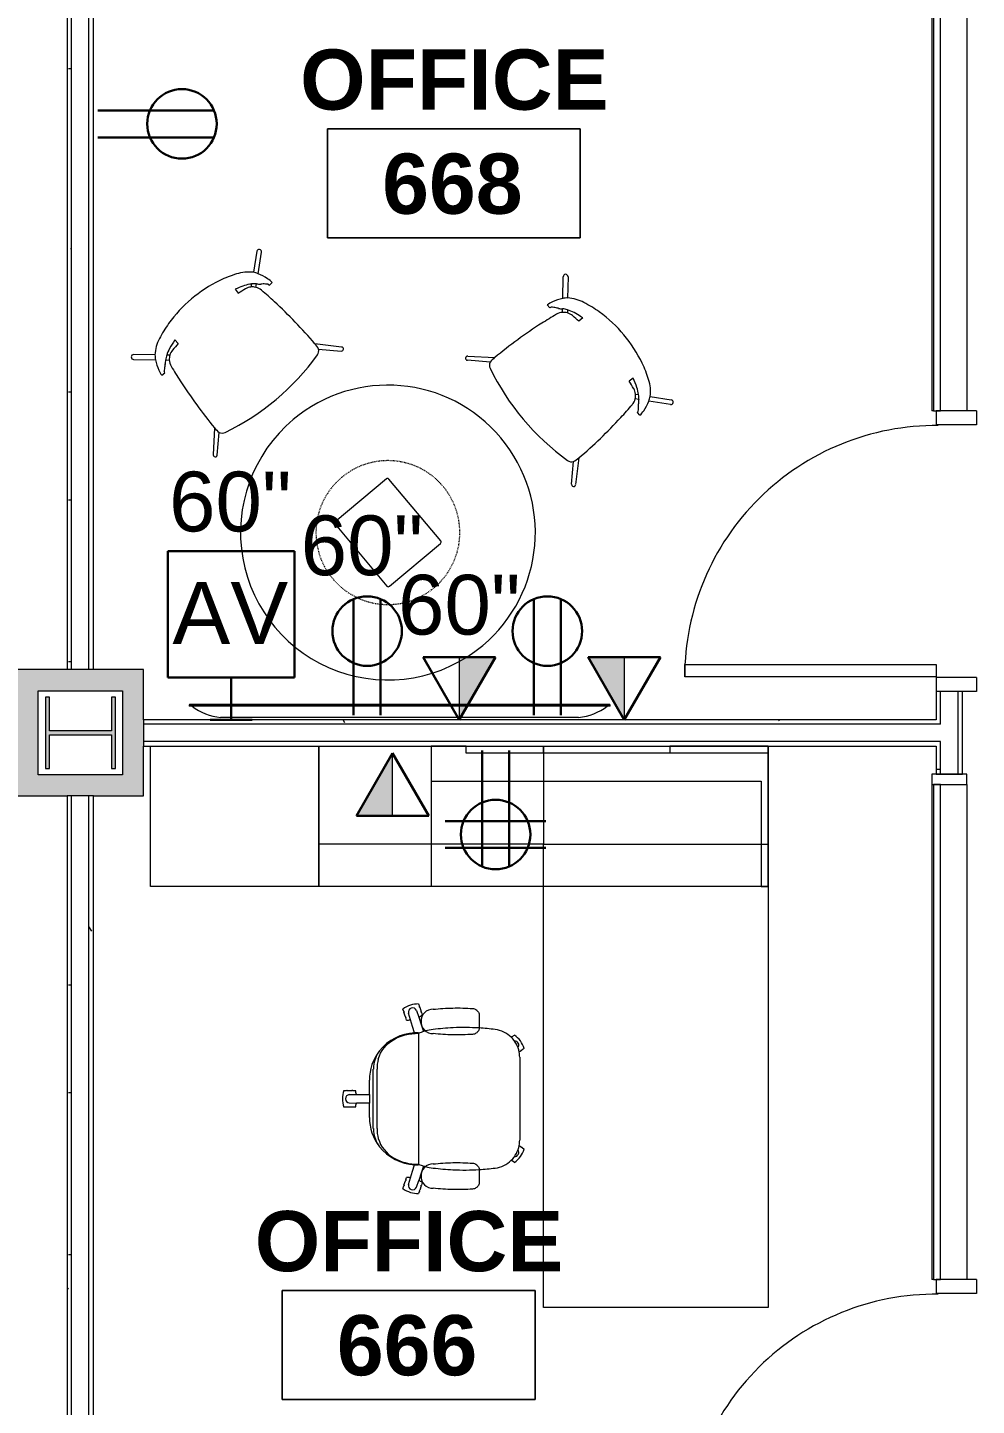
# Model space of a CAD drawing. Header units: inches. Extents: x -1180 to 2011, y -268 to 2143.
# Drawn here: x 1015.6 to 1150.8, y 1514.5 to 1710.8 of the extents above; entities that cross this region are included whole.
import ezdxf

# ---------------------------------------------------------------- set-up
doc = ezdxf.new("R2010")
doc.units = ezdxf.units.IN
doc.header["$MEASUREMENT"] = 0
doc.linetypes.add('Steelcase Hidden Line', pattern=[0.117188, 0.078125, -0.039062])
for name, color, linetype, lineweight in [('A-ANNO-NOTE', 131, 'Continuous', 13), ('A-AREA-IDEN', 2, 'Continuous', 9), ('A-DOOR', 31, 'Continuous', 13), ('A-DOOR-FRAM', 31, 'Continuous', 20), ('A-GLAZ-CURT', 52, 'Continuous', 9), ('A-GLAZ-CWMG', 51, 'Continuous', 13), ('A-WALL', 113, 'Continuous', 13), ('A-WALL-PATT', 111, 'Continuous', 13), ('I-FURN', 30, 'Continuous', 9), ('I-WALL', 2, 'Continuous', 13), ('Q-SPCQ', 91, 'Continuous', 9), ('S-COLS', 52, 'Continuous', 13)]:
    doc.layers.add(name, color=color, linetype=linetype, lineweight=lineweight)
doc.styles.add('Arial', font='arial.ttf', dxfattribs={"height": 8.851796})
doc.styles.add('Swis721 Lt BT', font='swissl.ttf', dxfattribs={"height": 8.514638})
doc.styles.add('Swis721 Lt BT_B', font='', dxfattribs={"height": 8.583975})
doc.styles.get('Swis721 Lt BT_B').set_extended_font_data('Swis721 Lt BT', bold=True)
pattern_1 = [(0, (0, 0), (30.72, 7.68), [1.267, -21.773, 1.267, -21.773, -122.88]), (0, (0, 0), (30.72, 7.68), [-46.08, 1.267, -44.813, 1.267, -21.773, -53.76]), (0, (0, 0), (30.72, 7.68), [-115.2, 1.267, -14.093, 1.267, -37.133]), (120, (11.52, 3.84), (-22.011075, 22.7643), [1.267, -21.773, 1.267, -21.773, -122.88]), (120, (11.52, 3.84), (-22.011075, 22.7643), [-46.08, 1.267, -44.813, 1.267, -21.773, -53.76]), (120, (11.52, 3.84), (-22.011075, 22.7643), [-115.2, 1.267, -14.093, 1.267, -37.133]), (240, (15.36, 19.2), (-8.708925, -30.4443), [1.267, -21.773, 1.267, -21.773, -122.88]), (240, (15.36, 19.2), (-8.708925, -30.4443), [-46.08, 1.267, -44.813, 1.267, -21.773, -53.76]), (240, (15.36, 19.2), (-8.708925, -30.4443), [-115.2, 1.267, -14.093, 1.267, -37.133])]

# ---------------------------------------------------------------- blocks, each defined once
blk = doc.blocks.new('HP-Bearing Pile-Column - HP10X57-5580024-6TH FLOOR POWER _ SIGNAL')
at = {"layer": 'S-COLS', "lineweight": 9}
blk.add_hatch(color=7, dxfattribs=at).paths.add_polyline_path([(-5.1, 5), (-5.1, 4.435), (-0.2825, 4.435), (-0.2825, -4.435), (-5.1, -4.435), (-5.1, -5), (5.1, -5), (5.1, -4.435), (0.2825, -4.435), (0.2825, 4.435), (5.1, 4.435), (5.1, 5), (-4.9623, 5)], flags=0)
at = {"layer": 'S-COLS', "color": 8, "lineweight": 20}
for p, q in [((5.1, 5), (-5.1, 5)), ((-5.1, 5), (-5.1, 4.435)), ((-5.1, 4.435), (-0.2825, 4.435)), ((-0.2825, 4.435), (-0.2825, -4.435)), ((0.2825, -4.435), (0.2825, 4.435)), ((0.2825, 4.435), (5.1, 4.435)), ((5.1, 4.435), (5.1, 5)), ((-0.2825, -4.435), (-5.1, -4.435)), ((-5.1, -4.435), (-5.1, -5)), ((-5.1, -5), (5.1, -5)), ((5.1, -4.435), (0.2825, -4.435)), ((5.1, -5), (5.1, -4.435))]:
    blk.add_line(p, q, dxfattribs=at)
blk = doc.blocks.new('Single Flush - OTJ_SOLIDFLUSH_ALUM-5011040-6TH FLOOR POWER _ SIGNAL')
at = {"layer": 'A-DOOR', "lineweight": 20}
for p, q in [((16.15625, -1.875), (17.90625, -1.875)), ((16.15625, -37.6875), (16.15625, -1.875)), ((17.90625, -1.875), (17.90625, -37.6875)), ((17.90625, -37.6875), (16.15625, -37.6875))]:
    blk.add_line(p, q, dxfattribs=at)
at = {"layer": 'A-DOOR', "lineweight": 9}
blk.add_arc((17.90625, -1.875), 35.8125, 179.5, 270, dxfattribs=at)
at = {"layer": 'A-DOOR-FRAM'}
for p, q in [((-20, 3.875), (-20, -1.875)), ((-20, 3.875), (-18, 3.875)), ((-18, 3.875), (-18, -1.875)), ((18.000004, 3.875), (18.000004, -1.875)), ((18.000004, 3.875), (20.000004, 3.875)), ((20.000004, 3.875), (20.000004, -1.875)), ((-20, -1.875), (-18, -1.875)), ((18.000004, -1.875), (20.000004, -1.875))]:
    blk.add_line(p, q, dxfattribs=at)
blk = doc.blocks.new('Table-Teknion-Credenza_Top_for_Freestanding_Storage - CJCT20064-V83-6TH FLOOR POWER _ SIGNAL')
at = {"layer": 'I-FURN'}
for p, q in [((-32, 10), (32, 10)), ((-32, -9), (-32, 10)), ((32, 10), (32, 4)), ((32, 4), (32, -10)), ((-32, -10), (-32, -9)), ((32, -10), (-6.89, -10))]:
    blk.add_line(p, q, dxfattribs=at)
blk = doc.blocks.new('Storage-Teknion-Wall_Panel_Open_Shelves - CJWO3HF1432-V29-6TH FLOOR POWER _ SIGNAL')
at = {"layer": 'I-FURN'}
for p, q in [((-16, 13), (16, 13)), ((-16, -1), (-16, 13)), ((16, 13), (16, -1)), ((16, -1), (-16, -1))]:
    blk.add_line(p, q, dxfattribs=at)
blk = doc.blocks.new('Storage-Teknion-Wall_Panel_Under_Wall_Mount_Storage_Tackable - CJWUT2HF32-V30-6TH FLOOR POWER _ SIGNAL')
at = {"layer": 'I-FURN'}
for p, q in [((-16, 1), (16, 1)), ((-16, 0), (-16, 1)), ((16, 0), (-16, 0)), ((16, 1), (16, 0))]:
    blk.add_line(p, q, dxfattribs=at)
blk = doc.blocks.new('Support-Teknion-Power_Trunk_with_End_Gable - CJPTG292048-V31-6TH FLOOR POWER _ SIGNAL')
at = {"layer": 'I-FURN'}
for p, q in [((-19, 5), (-24, 5)), ((-24, 5), (-24, 0)), ((-19, 4), (-19, 5)), ((10, 4), (-19, 4)), ((24, 5), (10, 5)), ((10, 5), (10, 4)), ((24, 4), (24, 5)), ((24, -9), (24, 4)), ((-24, 0), (-8, 0)), ((-8, 0), (23, 0)), ((23, 0), (23, -9)), ((23, -9), (23, -15)), ((24, -15), (24, -9)), ((23, -15), (24, -15))]:
    blk.add_line(p, q, dxfattribs=at)
blk = doc.blocks.new('Table-Teknion-Run_Off_Fixed_Journal_Leg - CJRF3266-5502741-6TH FLOOR POWER _ SIGNAL')
at = {"layer": 'I-FURN'}
for p, q in [((-33, 16), (33, 16)), ((-33, -16), (-33, 16)), ((33, 16), (33, -16)), ((33, -16), (-33, -16))]:
    blk.add_line(p, q, dxfattribs=at)
blk = doc.blocks.new('Storage-Teknion-Tower_Pedestal_Coat_and_Open_Shelves - CJTPF692024-5502742-6TH FLOOR POWER _ SIGNAL')
at = {"layer": 'I-FURN'}
for p, q in [((-12, 0), (12, 0)), ((-12, -20), (-12, 0)), ((12, 0), (12, -20)), ((12, -20), (-12, -20))]:
    blk.add_line(p, q, dxfattribs=at)
blk = doc.blocks.new('Chair-Teknion-Projek - No Headrest_  Fixed T-Arms-V61-6TH FLOOR POWER _ SIGNAL')
at = {"layer": 'I-FURN'}
for p, q in [((-7.17, 11.87), (-6.95, 11.57)), ((6.95, 11.57), (7.17, 11.87)), ((-8.86, 10.18), (-9.08, 10.49)), ((-8.76, 10.04), (-8.79, 10.09)), ((-6.88, 11.48), (-6.65, 11.17)), ((-5.91, 11.24), (5.91, 11.24)), ((6.65, 11.17), (6.88, 11.48)), ((8.79, 10.09), (8.76, 10.04)), ((9.08, 10.49), (8.86, 10.18)), ((-11.87, 5.48), (-11.02, 5.48)), ((-11.02, 5.48), (-10.17, 5.48)), ((10.17, 5.48), (11.02, 5.48)), ((11.02, 5.48), (11.87, 5.48)), ((-13.51, -3.15), (-13.15, -3.03)), ((-13.04, -2.99), (-12.4, -2.79)), ((-12.59, -3.46), (-11.62, -3.13)), ((-12.29, -2.75), (-11.93, -2.64)), ((-9.39, -3.16), (9.39, -3.16)), ((12.59, -3.46), (11.62, -3.13)), ((11.93, -2.64), (12.29, -2.75)), ((12.4, -2.79), (13.04, -2.99)), ((13.15, -3.03), (13.51, -3.15)), ((-12.42, -5.28), (-12.78, -5.39)), ((-11.67, -5.03), (-12.31, -5.24)), ((-11.24, -4.3), (-12.21, -4.6)), ((-11.2, -4.88), (-11.56, -5)), ((11.56, -5), (11.2, -4.88)), ((12.22, -4.6), (11.24, -4.3)), ((12.31, -5.24), (11.67, -5.03)), ((12.78, -5.39), (12.42, -5.28)), ((4.23, -9.07), (-4.23, -9.07)), ((4.23, -9.61), (-4.23, -9.61)), ((-0.63, -10.17), (-2.65, -10.17)), ((-0.61, -12.02), (-0.63, -10.17)), ((-0.63, -10.17), (0.64, -10.17)), ((0.64, -10.17), (0.61, -12.02)), ((2.65, -10.17), (0.64, -10.17)), ((-1.18, -12.54), (-1.18, -12.17)), ((-1.18, -13.33), (-1.18, -12.66)), ((-1.18, -13.82), (-1.18, -13.45)), ((-0.6, -13.04), (-0.61, -12.02)), ((0.6, -13.04), (0.61, -12.02)), ((1.18, -12.17), (1.18, -12.54)), ((1.18, -12.66), (1.18, -13.33)), ((1.18, -13.45), (1.18, -13.82))]:
    blk.add_line(p, q, dxfattribs=at)
at = {"layer": 'I-FURN', "flags": 128}
for points in [[(-11.62, -3.13), (-10.6, -2.79), (-9.58, -2.44)], [(-9.39, -3.72), (-10.32, -4.01), (-11.24, -4.3)], [(11.24, -4.3), (10.32, -4.01), (9.39, -3.72)], [(9.58, -2.44), (10.6, -2.79), (11.62, -3.13)]]:
    blk.add_lwpolyline(points, dxfattribs=at)
at = {"layer": 'I-FURN'}
for centre, radius, start, end in [((-6.1, 8.39), 3.64, 107.0766, 144.9234), ((6.1, 8.39), 3.64, 35.0766, 72.9234), ((-5.91, 7.24), 4, 135.4062, 172.7165), ((-8.81, 10.22), 0.062, 216, 291.4949), ((-8.74, 10.12), 0.062, 140.5051, 216), ((-5.91, 7.24), 4, 100.7159, 135.4062), ((-7.64, 10.51), 0.6, 53.6044, 182.0177), ((-7, 11.54), 0.062, 320.5051, 36), ((-6.93, 11.44), 0.062, 36, 111.4949), ((-5.91, 7.24), 4, 90, 100.7159), ((5.91, 7.24), 4, 79.2841, 90), ((5.91, 7.24), 4, 44.5938, 79.2841), ((6.93, 11.44), 0.062, 68.5051, 144), ((7, 11.54), 0.062, 144, 219.4949), ((7.64, 10.51), 0.6, 357.9823, 126.3956), ((5.91, 7.24), 4, 7.2835, 44.5938), ((8.81, 10.22), 0.062, 248.5051, 324), ((8.74, 10.12), 0.062, 324, 39.4949), ((24.63, 3.33), 34.78, 172.7165, 176.4781), ((-24.63, 3.33), 34.78, 3.5219, 7.2835), ((24.63, 3.33), 34.78, 176.4781, 182.5921), ((-24.63, 3.33), 34.78, 357.4079, 3.5219), ((24.25, 3.32), 34.4, 182.6596, 187.3663), ((-24.25, 3.32), 34.4, 352.6337, 357.3404), ((-11.07, -1.13), 1.68, 178.9486, 271.7629), ((-10.97, -1.13), 1.68, 268.2371, 1.0513), ((-1.73, -0.04), 8.21, 187.3674, 194.9992), ((10.97, -1.13), 1.68, 178.9487, 271.7629), ((1.73, -0.04), 8.21, 345.0008, 352.6326), ((11.07, -1.13), 1.68, 268.2371, 1.0514), ((-9.87, -3.21), 3.64, 179.0766, 216.9234), ((-13.13, -3.09), 0.062, 32.5051, 108), ((-13.02, -3.05), 0.062, 108, 183.4949), ((-12.36, -4.01), 0.6, 112.6052, 284.2997), ((-12.38, -2.85), 0.062, 32.5051, 108), ((-12.27, -2.81), 0.062, 108, 183.4949), ((-14.86, -4.83), 3.65, 27.6577, 36.875), ((-1.73, -0.04), 8.21, 194.9992, 196.9886), ((-5.24, -1.24), 4.5, 195.45, 205.2697), ((-3.3, -3.44), 6.1, 177.3817, 182.6183), ((-2.64, -3.42), 6.76, 182.5778, 231.7498), ((2.64, -3.42), 6.76, 308.2502, 357.4222), ((5.25, -1.25), 4.49, 334.7208, 344.5595), ((2.64, -3.42), 6.76, 357.298, 2.149), ((1.73, -0.04), 8.21, 343.0114, 345.0008), ((14.86, -4.83), 3.65, 143.125, 152.3423), ((12.36, -4.01), 0.6, 256.6052, 67.3948), ((12.27, -2.81), 0.062, 356.5051, 72), ((12.38, -2.85), 0.062, 72, 147.4949), ((9.87, -3.21), 3.64, 323.0766, 0.9234), ((13.02, -3.05), 0.062, 356.5051, 72), ((13.13, -3.09), 0.062, 72, 147.4949), ((-12.44, -5.22), 0.062, 288, 3.4949), ((-12.33, -5.18), 0.062, 212.5051, 288), ((-11.69, -4.98), 0.062, 288, 3.4949), ((-11.58, -4.94), 0.062, 212.5051, 288), ((-14.86, -4.83), 3.65, 359.125, 8.3423), ((14.86, -4.83), 3.65, 171.6577, 180.875), ((11.58, -4.94), 0.062, 252, 327.4949), ((11.69, -4.98), 0.062, 176.5051, 252), ((12.33, -5.18), 0.062, 252, 327.4949), ((12.44, -5.22), 0.062, 176.5051, 252), ((-2.65, -3.42), 6.75, 231.7498, 270), ((-4.23, -5.34), 4.26, 232.4396, 249.1668), ((-4.23, -5.34), 4.26, 249.1668, 270), ((-4.46, -4.82), 4.25, 253.6072, 273.1858), ((2.65, -3.42), 6.75, 270, 308.2502), ((4.46, -4.82), 4.25, 266.8142, 286.3928), ((4.23, -5.34), 4.26, 270, 290.8332), ((4.23, -5.34), 4.26, 290.8332, 307.5604), ((0, -15.62), 3.65, 99.6577, 108.875), ((-1.12, -12.54), 0.062, 180, 255.4949), ((-1.12, -12.66), 0.062, 104.5051, 180), ((-1.12, -13.33), 0.062, 180, 255.4949), ((-1.12, -13.45), 0.062, 104.5051, 180), ((0, -12.99), 0.6, 184.6052, 355.3948), ((0, -15.62), 3.65, 71.125, 80.3423), ((1.12, -12.54), 0.062, 284.5051, 0), ((1.12, -12.66), 0.062, 360, 75.4949), ((1.12, -13.33), 0.062, 284.5051, 360), ((1.12, -13.45), 0.062, 360, 75.4949), ((0, -10.37), 3.64, 251.0766, 288.9234)]:
    blk.add_arc(centre, radius, start, end, dxfattribs=at)
for points in [[(-12.75, -1.09), (-12.85, -0.16), (-12.97, 1.72), (-12.93, 3.6), (-12.86, 4.54)], [(-12.86, 4.54), (-12.85, 4.63), (-12.82, 4.79), (-12.71, 5.02), (-12.55, 5.21), (-12.35, 5.36), (-12.12, 5.46), (-11.95, 5.48), (-11.87, 5.48)], [(-10.17, 5.48), (-10.08, 5.48), (-9.92, 5.46), (-9.68, 5.36), (-9.48, 5.21), (-9.32, 5.02), (-9.21, 4.79), (-9.18, 4.63), (-9.18, 4.54)], [(-9.18, 4.54), (-9.11, 3.6), (-9.06, 1.72), (-9.18, -0.16), (-9.29, -1.09)], [(9.29, -1.09), (9.18, -0.16), (9.06, 1.72), (9.11, 3.6), (9.18, 4.54)], [(9.18, 4.54), (9.18, 4.63), (9.21, 4.79), (9.32, 5.02), (9.48, 5.21), (9.68, 5.36), (9.92, 5.46), (10.08, 5.48), (10.17, 5.48)], [(11.87, 5.48), (11.95, 5.48), (12.12, 5.46), (12.35, 5.36), (12.55, 5.21), (12.71, 5.02), (12.82, 4.79), (12.85, 4.63), (12.86, 4.54)], [(12.86, 4.54), (12.93, 3.6), (12.97, 1.72), (12.85, -0.16), (12.75, -1.09)], [(-5.66, -8.9), (-8.07, -8.21), (-9.33, -5.79), (-9.33, -3.16)], [(5.66, -8.9), (8.07, -8.21), (9.33, -5.79), (9.33, -3.16)]]:
    blk.add_open_spline(points, degree=3, dxfattribs=at)
blk = doc.blocks.new('Storage-Teknion-Pedestal_Unfinished_Top_2_High - CJPCSB2016-V33-6TH FLOOR POWER _ SIGNAL')
at = {"layer": 'I-FURN'}
for p, q in [((-8, 0), (8, 0)), ((-8, -6), (-8, 0)), ((8, 0), (8, -6)), ((-8, -20), (-8, -6)), ((8, -6), (8, -20)), ((8, -20), (-8, -20))]:
    blk.add_line(p, q, dxfattribs=at)
blk = doc.blocks.new('Steelcase Coalesse - Host - Table - Round - 42_ DIA-5585161-6TH FLOOR POWER _ SIGNAL')
at = {"layer": 'I-FURN'}
for p, q in [((-32.14, -16.93), (-32.14, -26.43)), ((-20.39, -16.68), (-31.89, -16.68)), ((-20.14, -26.43), (-20.14, -16.93)), ((-31.89, -26.68), (-20.39, -26.68))]:
    blk.add_line(p, q, dxfattribs=at)
for centre, radius, start, end in [((-26.14, -21.68), 21, 360, 180), ((-31.89, -16.93), 0.25, 90, 180), ((-20.39, -16.93), 0.25, 0, 90), ((-26.14, -21.68), 21, 180, 0), ((-31.89, -26.43), 0.25, 180, 270), ((-20.39, -26.43), 0.25, 270, 0)]:
    blk.add_arc(centre, radius, start, end, dxfattribs=at)
at = {"layer": 'I-FURN', "linetype": 'Steelcase Hidden Line'}
for start, end in [(0, 180), (180, 360)]:
    blk.add_arc((-26.14, -21.68), 10.25, start, end, dxfattribs=at)
blk = doc.blocks.new('Steelcase Coalesse - Wrapp Side - Seating - Four Leg - Chair-5299867-6TH FLOOR POWER _ SIGNAL')
at = {"layer": 'I-FURN'}
for p, q in [((-11.44, 17.95), (-9.15, 15.96)), ((9.15, 15.96), (11.44, 17.95)), ((-9.53, 15.37), (-11.88, 17.42)), ((-5.61, 15.78), (-5.57, 15.06)), ((5.61, 15.78), (5.57, 15.06)), ((11.88, 17.42), (9.53, 15.37)), ((-8.05, 14.08), (-8.44, 14.42)), ((-7.88, 14.86), (-7.54, 14.57)), ((7.54, 14.57), (7.88, 14.86)), ((8.44, 14.42), (8.05, 14.08)), ((-9.73, 13.1), (-10.27, 13.1)), ((-9.66, 13.3), (-9.73, 13.1)), ((9.73, 13.1), (9.66, 13.3)), ((10.27, 13.1), (9.73, 13.1)), ((-11.94, -0.27), (-9.33, 2.54)), ((9.33, 2.54), (11.94, -0.27)), ((-9.24, 1.62), (-11.53, -0.68)), ((11.53, -0.68), (9.24, 1.62))]:
    blk.add_line(p, q, dxfattribs=at)
for centre, radius, start, end in [((-11.66, 17.68), 0.348, 51.3984, 229), ((0.05, -0.05), 18.81, 104.7363, 112.5595), ((0, -0.92), 19.64, 75.8603, 103.9565), ((-0.05, -0.05), 18.81, 67.4404, 75.0824), ((11.66, 17.68), 0.348, 311, 128.6016), ((-7.8, 14.68), 1.86, 136.4079, 158.1796), ((-4.94, 11.96), 5.81, 112.5595, 136.4079), ((-0.2, -2.58), 19.13, 106.417, 107.4359), ((0.27, -2.39), 18.93, 69.2742, 73.6235), ((4.94, 11.96), 5.81, 43.5921, 67.4404), ((4.03, 12.26), 6.32, 29.5156, 35.8969), ((-5.94, 12.78), 4.34, 164.3288, 175.6688), ((-4.03, 12.26), 6.32, 150.4844, 164.4644), ((-5.24, 9.11), 6.1, 126.618, 132.964), ((-10.51, 16.16), 2.71, 307.2391, 320.0505), ((-5.29, 10.95), 4.69, 123.4699, 132.1521), ((-6.45, 12.92), 1.98, 143.8091, 170.6281), ((-6.45, 12.92), 1.98, 123.4581, 143.8091), ((-5.4, 11.11), 4.49, 110.4842, 123.4699), ((-6.45, 12.92), 1.98, 99.7176, 123.4581), ((-0.27, -2.39), 18.93, 107.4061, 110.7258), ((-0.22, -23.51), 38.93, 97.91, 99.7176), ((0.22, -23.51), 38.93, 80.2824, 82.09), ((6.45, 12.92), 1.98, 56.5419, 80.2824), ((5.4, 11.11), 4.49, 56.5301, 69.5158), ((6.45, 12.92), 1.98, 36.1909, 56.5419), ((5.29, 10.95), 4.69, 47.8479, 56.5301), ((6.45, 12.92), 1.98, 9.3719, 36.1909), ((6.45, 12.92), 1.98, 9.3719, 36.1909), ((10.51, 16.16), 2.71, 219.9495, 232.7609), ((5.24, 9.11), 6.1, 47.036, 53.382), ((4.03, 12.26), 6.32, 15.5356, 29.5156), ((5.94, 12.78), 4.34, 4.3312, 15.6712), ((-7.5, 11.47), 2.83, 131.9367, 139.5974), ((59.89, 1.97), 69.22, 170.6281, 172.6643), ((-59.89, 1.97), 69.22, 7.3357, 9.3719), ((7.5, 11.47), 2.83, 40.4026, 48.0633), ((59.89, 1.97), 69.22, 172.6643, 179.5287), ((-59.89, 1.97), 69.22, 0.4713, 7.3357), ((-4.97, 2.5), 4.36, 179.5287, 191.6837), ((4.97, 2.5), 4.36, 348.3163, 0.4713), ((-8.33, 2.04), 1, 204.8357, 255.2463), ((0, 34.83), 34.83, 255.7325, 284.2529), ((8.33, 2.04), 1, 284.2529, 335.1643), ((-11.74, -0.48), 0.29, 135, 315), ((11.74, -0.48), 0.29, 225, 45)]:
    blk.add_arc(centre, radius, start, end, dxfattribs=at)
blk = doc.blocks.new('Steelcase Coalesse - Wrapp Side - Seating - Four Leg - Chair-5298037-6TH FLOOR POWER _ SIGNAL')
at = {"layer": 'I-FURN'}
for p, q in [((-11.94, 0.27), (-9.33, -2.54)), ((-9.24, -1.62), (-11.53, 0.68)), ((11.53, 0.68), (9.24, -1.62)), ((9.33, -2.54), (11.94, 0.27)), ((-9.73, -13.1), (-10.27, -13.1)), ((-9.66, -13.3), (-9.73, -13.1)), ((9.73, -13.1), (9.66, -13.3)), ((10.27, -13.1), (9.73, -13.1)), ((-9.53, -15.37), (-11.88, -17.42)), ((-8.05, -14.08), (-8.44, -14.42)), ((-7.88, -14.86), (-7.54, -14.57)), ((-5.61, -15.78), (-5.57, -15.06)), ((5.61, -15.78), (5.57, -15.06)), ((7.54, -14.57), (7.88, -14.86)), ((8.44, -14.42), (8.05, -14.08)), ((11.88, -17.42), (9.53, -15.37)), ((-11.44, -17.95), (-9.15, -15.96)), ((9.15, -15.96), (11.44, -17.95))]:
    blk.add_line(p, q, dxfattribs=at)
for centre, radius, start, end in [((-11.74, 0.48), 0.29, 45, 225), ((0, -34.83), 34.83, 75.7471, 104.2675), ((11.74, 0.48), 0.29, 315, 135), ((-4.97, -2.5), 4.36, 168.3163, 180.4713), ((-8.33, -2.04), 1, 104.7537, 155.1643), ((8.33, -2.04), 1, 24.8357, 75.7471), ((4.97, -2.5), 4.36, 359.5287, 11.6837), ((59.89, -1.97), 69.22, 180.4713, 187.3357), ((-59.89, -1.97), 69.22, 352.6643, 359.5287), ((59.89, -1.97), 69.22, 187.3357, 189.3719), ((-59.89, -1.97), 69.22, 350.6281, 352.6643), ((-5.94, -12.78), 4.34, 184.3312, 195.6712), ((-7.5, -11.47), 2.83, 220.4026, 228.0633), ((-5.24, -9.11), 6.1, 227.036, 233.382), ((-6.45, -12.92), 1.98, 189.3719, 216.1909), ((6.45, -12.92), 1.98, 323.8091, 350.6281), ((6.45, -12.92), 1.98, 323.8091, 350.6281), ((5.24, -9.11), 6.1, 306.618, 312.964), ((7.5, -11.47), 2.83, 311.9367, 319.5974), ((5.94, -12.78), 4.34, 344.3288, 355.6688), ((-4.03, -12.26), 6.32, 195.5356, 209.5156), ((-7.8, -14.68), 1.86, 201.8204, 223.5921), ((-10.51, -16.16), 2.71, 39.9495, 52.7609), ((-5.29, -10.95), 4.69, 227.8479, 236.5301), ((-6.45, -12.92), 1.98, 216.1909, 236.5419), ((-5.4, -11.11), 4.49, 236.5301, 249.5158), ((-6.45, -12.92), 1.98, 236.5419, 260.2824), ((-0.27, 2.39), 18.93, 249.2742, 252.5939), ((-0.22, 23.51), 38.93, 260.2824, 262.09), ((-0.2, 2.58), 19.13, 252.5641, 253.583), ((0.22, 23.51), 38.93, 277.91, 279.7176), ((0.27, 2.39), 18.93, 286.3765, 290.7258), ((6.45, -12.92), 1.98, 279.7176, 303.4581), ((5.4, -11.11), 4.49, 290.4842, 303.4699), ((6.45, -12.92), 1.98, 303.4581, 323.8091), ((5.29, -10.95), 4.69, 303.4699, 312.1521), ((10.51, -16.16), 2.71, 127.2391, 140.0505), ((4.03, -12.26), 6.32, 324.1031, 330.4844), ((4.03, -12.26), 6.32, 330.4844, 344.4644), ((-11.66, -17.68), 0.348, 131, 308.6016), ((-4.94, -11.96), 5.81, 223.5921, 247.4405), ((0.05, 0.05), 18.81, 247.4405, 255.2637), ((-0.05, 0.05), 18.81, 284.9176, 292.5596), ((4.94, -11.96), 5.81, 292.5596, 316.4079), ((11.66, -17.68), 0.348, 231.3984, 49), ((0, 0.92), 19.64, 256.0435, 284.1397)]:
    blk.add_arc(centre, radius, start, end, dxfattribs=at)
blk = doc.blocks.new('System Panel - Glazed-5834157-6TH FLOOR POWER _ SIGNAL')
at = {"layer": 'A-GLAZ-CURT', "lineweight": 13}
for p, q in [((72.25, 1.75), (-72.25, 1.75)), ((-72.25, 1.75), (-72.25, 0.75)), ((-72.25, 0.75), (72.25, 0.75)), ((72.25, 0.75), (72.25, 1.75))]:
    blk.add_line(p, q, dxfattribs=at)
blk = doc.blocks.new('System Panel - Glazed-5820595-6TH FLOOR POWER _ SIGNAL')
at = {"layer": 'A-GLAZ-CURT', "lineweight": 13}
for p, q in [((35.25, 1.75), (-35.25, 1.75)), ((-35.25, 1.75), (-35.25, 0.75)), ((-35.25, 0.75), (35.25, 0.75)), ((35.25, 0.75), (35.25, 1.75))]:
    blk.add_line(p, q, dxfattribs=at)
blk = doc.blocks.new('Rectangular Mullion - 1_5_ x 2_5_ rectangular-5821026-6TH FLOOR POWER _ SIGNAL')
at = {"layer": 'A-GLAZ-CWMG', "lineweight": 20}
for p, q in [((-1.5, 3), (0, 3)), ((-1.5, -2), (-1.5, 3)), ((0, 3), (0, -2)), ((0, -2), (-1.5, -2))]:
    blk.add_line(p, q, dxfattribs=at)
blk = doc.blocks.new('Rectangular Mullion - 1_5_ x 2_5_ rectangular-5827913-6TH FLOOR POWER _ SIGNAL')
at = {"layer": 'A-GLAZ-CWMG', "lineweight": 9}
for p, q in [((-656.8, 1564.45), (-653.05, 1564.45)), ((-656.8, 1493.95), (-656.8, 1564.45)), ((-652.05, 1564.45), (-651.8, 1564.45)), ((-651.8, 1493.95), (-651.8, 1564.45))]:
    blk.add_line(p, q, dxfattribs=at)
blk = doc.blocks.new('Rectangular Mullion - 1_5_ x 2_5_ rectangular-5834156-6TH FLOOR POWER _ SIGNAL')
at = {"layer": 'A-GLAZ-CWMG', "lineweight": 9}
for p, q in [((1144.4, 1800.7), (1144.4, 1656.2)), ((1149.4, 1800.7), (1149.4, 1656.2)), ((1144.65, 1656.2), (1144.4, 1656.2)), ((1149.4, 1656.2), (1145.65, 1656.2))]:
    blk.add_line(p, q, dxfattribs=at)
blk = doc.blocks.new('A-Flat_Screen_TV - OLED 65B6P 65_-4747238-6TH FLOOR POWER _ SIGNAL')
at = {"layer": 'Q-SPCQ'}
for p, q in [((-30, 0.19), (30, 0.19)), ((-30, 0.19), (-30, 0)), ((30, 0), (-30, 0)), ((-29.94, 0), (-29.94, -0.06)), ((-25.5, 1.81), (25.5, 1.81)), ((29.94, -0.06), (29.94, 0)), ((30, 0), (30, 0.19)), ((29.94, -0.06), (-29.94, -0.06))]:
    blk.add_line(p, q, dxfattribs=at)
for centre, start, end in [((-24.9, -5.58), 94.6372, 128.9656), ((24.9, -5.58), 51.0344, 85.3628)]:
    blk.add_arc(centre, 7.41, start, end, dxfattribs=at)
blk = doc.blocks.new('Room Tag - Room Name and Number-3379422-6TH FLOOR POWER _ SIGNAL')
at = {"layer": 'A-AREA-IDEN'}
for p, q in [((-0.1881, -0.1636), (-0.1881, -0.0018)), ((-0.1881, -0.0018), (0.1869, -0.0018)), ((0.1869, -0.0018), (-0.1881, -0.0018)), ((-0.1881, -0.0018), (-0.1881, -0.1636)), ((0.1869, -0.0018), (0.1869, -0.1636)), ((0.1869, -0.1636), (0.1869, -0.0018)), ((0.1869, -0.1636), (-0.1881, -0.1636)), ((-0.1881, -0.1636), (0.1869, -0.1636))]:
    blk.add_line(p, q, dxfattribs=at)

msp = doc.modelspace()

# ---------------------------------------------------------------- hatches: boundary and pattern name
at = {"layer": 'A-ANNO-NOTE', "lineweight": 9}
for points in [[(1077.11, 1612.2), (1082.27, 1621.13), (1077.11, 1621.13)], [(1100.61, 1612.2), (1095.45, 1621.13), (1100.61, 1621.13)], [(1063.53, 1598.52), (1067.61, 1598.52), (1067.61, 1607.45), (1062.45, 1598.52)]]:
    msp.add_hatch(color=256, dxfattribs=at).paths.add_polyline_path(points, flags=0)
at = {"layer": 'A-WALL-PATT', "lineweight": 9}
h = msp.add_hatch(dxfattribs=at)
h.set_pattern_fill('FP_1', color=256, style=0, pattern_type=2)
h.set_pattern_definition(pattern_1)
h.paths.add_polyline_path([(1145.65, 1239.29), (1145.65, 1243.91), (1145.02, 1243.91), (1145.02, 1239.29)], flags=0)
h.paths.add_polyline_path([(1145.65, 1356.95), (1145.65, 1361.58), (1145.02, 1361.58), (1145.02, 1356.95)], flags=0)
h.paths.add_polyline_path([(1145.02, 1364.08), (1145.65, 1364.08), (1145.65, 1368.7), (1145.02, 1368.7), (1145.02, 1364.16)], flags=0)
h.paths.add_polyline_path([(1145.65, 1480.7), (1145.65, 1485.33), (1145.02, 1485.33), (1145.02, 1480.7)], flags=0)
h.paths.add_polyline_path([(1145.02, 1487.83), (1145.65, 1487.83), (1145.65, 1492.45), (1145.02, 1492.45), (1145.02, 1488.45)], flags=0)
h.paths.add_polyline_path([(1145.02, 1604.45), (1145.65, 1604.45), (1145.65, 1609.08), (1145.02, 1609.08), (1145.02, 1607.3)], flags=0)
h.paths.add_polyline_path([(1145.65, 1611.58), (1145.65, 1616.2), (1145.02, 1616.2), (1145.02, 1611.58)], flags=0)
h.paths.add_polyline_path([(1145.02, 1802.2), (1145.65, 1802.2), (1145.65, 1808.54), (1145.02, 1808.54), (1145.02, 1807.91)], flags=0)
h = msp.add_hatch(dxfattribs=at)
h.set_pattern_fill('FP_1', color=256, style=0, pattern_type=2)
h.set_pattern_definition(pattern_1)
h.paths.add_polyline_path([(1021.23, 1619.33), (1021.86, 1619.33), (1021.86, 1807.91), (1021.23, 1807.91), (1021.23, 1650.92)], flags=0)
for points in [[(1014.11, 1601.33), (1017.11, 1601.33), (1017.11, 1619.33), (1014.11, 1619.33), (1014.11, 1604.33)], [(1021.86, 1616.33), (1032.11, 1616.33), (1032.11, 1619.33), (1017.11, 1619.33), (1017.11, 1616.33), (1021.23, 1616.33)], [(1029.11, 1601.33), (1032.11, 1601.33), (1032.11, 1616.33), (1029.11, 1616.33), (1029.11, 1604.33)], [(1027.21, 1601.33), (1029.11, 1601.33), (1029.11, 1604.33), (1017.11, 1604.33), (1017.11, 1601.33), (1026.93, 1601.33)]]:
    msp.add_hatch(color=7, dxfattribs=at).paths.add_polyline_path(points, flags=0)
h = msp.add_hatch(dxfattribs=at)
h.set_pattern_fill('FP_1', color=256, style=0, pattern_type=2)
h.set_pattern_definition(pattern_1)
h.paths.add_polyline_path([(1032.11, 1611.58), (1145.02, 1611.58), (1145.02, 1612.2), (1032.11, 1612.2)], flags=0)
h = msp.add_hatch(dxfattribs=at)
h.set_pattern_fill('FP_1', color=256, style=0, pattern_type=2)
h.set_pattern_definition(pattern_1)
h.paths.add_polyline_path([(1021.86, 1259.15), (1021.86, 1360.95), (1021.23, 1360.95), (1021.23, 1259.15)], flags=0)
h.paths.add_polyline_path([(1021.23, 1364.7), (1021.86, 1364.7), (1021.86, 1485.33), (1021.23, 1485.33), (1021.23, 1402.32)], flags=0)
h.paths.add_polyline_path([(1021.23, 1487.83), (1021.86, 1487.83), (1021.86, 1601.33), (1021.23, 1601.33), (1021.23, 1488.45)], flags=0)
h = msp.add_hatch(dxfattribs=at)
h.set_pattern_fill('FP_1', color=256, style=0, pattern_type=2)
h.set_pattern_definition(pattern_1)
h.paths.add_polyline_path([(1024.98, 1259.15), (1024.98, 1360.95), (1024.36, 1360.95), (1024.36, 1259.15)], flags=0)
h.paths.add_polyline_path([(1024.98, 1364.7), (1024.98, 1485.33), (1024.36, 1485.33), (1024.36, 1364.7)], flags=0)
h.paths.add_polyline_path([(1024.36, 1487.83), (1024.98, 1487.83), (1024.98, 1601.33), (1024.36, 1601.33), (1024.36, 1488.45)], flags=0)

# ---------------------------------------------------------------- linework, layer by layer
at = {"layer": 'A-ANNO-NOTE', "lineweight": 30}
for p, q in [((1025.64, 1699), (1042.16, 1699)), ((1025.64, 1695.17), (1042.16, 1695.17)), ((1053.61, 1636.2), (1035.61, 1636.2)), ((1035.61, 1636.2), (1035.61, 1618.2)), ((1053.61, 1618.2), (1053.61, 1636.2)), ((1062.06, 1612.86), (1062.06, 1629.38)), ((1065.89, 1612.86), (1065.89, 1629.38)), ((1087.74, 1612.86), (1087.74, 1629.38)), ((1091.57, 1612.86), (1091.57, 1629.38)), ((1077.11, 1612.2), (1071.95, 1621.13)), ((1071.95, 1621.13), (1082.27, 1621.13)), ((1077.11, 1612.2), (1082.27, 1621.13)), ((1100.61, 1612.2), (1095.45, 1621.13)), ((1105.77, 1621.13), (1095.45, 1621.13)), ((1100.61, 1612.2), (1105.77, 1621.13)), ((1035.61, 1618.2), (1053.61, 1618.2)), ((1044.61, 1612.2), (1044.61, 1618.2)), ((1047.61, 1612.2), (1041.61, 1612.2)), ((1080.36, 1607.8), (1080.36, 1591.27)), ((1084.2, 1607.8), (1084.2, 1591.27)), ((1067.61, 1607.45), (1062.45, 1598.52)), ((1067.61, 1607.45), (1072.77, 1598.52)), ((1072.77, 1598.52), (1062.45, 1598.52)), ((1089.45, 1597.75), (1075.11, 1597.75)), ((1089.45, 1593.92), (1075.11, 1593.92))]:
    msp.add_line(p, q, dxfattribs=at)
at = {"layer": 'A-ANNO-NOTE', "lineweight": 9}
for p, q in [((1077.11, 1612.2), (1082.27, 1621.13)), ((1082.27, 1621.13), (1077.11, 1621.13)), ((1077.11, 1621.13), (1077.11, 1612.2)), ((1100.61, 1612.2), (1095.45, 1621.13)), ((1095.45, 1621.13), (1100.61, 1621.13)), ((1100.61, 1621.13), (1100.61, 1612.2)), ((1067.61, 1607.45), (1062.45, 1598.52)), ((1067.61, 1598.52), (1067.61, 1607.45)), ((1062.45, 1598.52), (1067.61, 1598.52))]:
    msp.add_line(p, q, dxfattribs=at)
at = {"layer": 'A-ANNO-NOTE', "lineweight": 30}
for centre in [(1037.6, 1697.09), (1063.98, 1624.82), (1089.65, 1624.82), (1082.28, 1595.84)]:
    msp.add_circle(centre, 4.95, dxfattribs=at)
at = {"layer": 'A-WALL'}
for p, q in [((1021.86, 1619.33), (1021.86, 1808.54)), ((1024.36, 1619.33), (1024.36, 1808.54)), ((1145.65, 1611.58), (1145.65, 1616.2)), ((1148.15, 1604.45), (1148.15, 1616.2)), ((1032.11, 1612.2), (1032.11, 1608.45)), ((1145.65, 1611.58), (1032.11, 1611.58)), ((1145.65, 1609.08), (1032.11, 1609.08)), ((1145.65, 1604.45), (1145.65, 1609.08)), ((1024.98, 1601.33), (1021.23, 1601.33)), ((1021.86, 1487.83), (1021.86, 1601.33)), ((1024.36, 1487.83), (1024.36, 1601.33))]:
    msp.add_line(p, q, dxfattribs=at)
at = {"layer": 'I-WALL'}
for p, q in [((1021.23, 1807.91), (1021.23, 1619.33)), ((1024.98, 1619.33), (1024.98, 1807.91)), ((1145.02, 1616.2), (1145.02, 1612.2)), ((1148.77, 1616.2), (1145.02, 1616.2)), ((1148.77, 1604.45), (1148.77, 1616.2)), ((1145.02, 1612.2), (1032.11, 1612.2)), ((1032.11, 1608.45), (1145.02, 1608.45)), ((1145.02, 1608.45), (1145.02, 1604.45)), ((1145.02, 1604.45), (1148.77, 1604.45)), ((1021.23, 1601.33), (1021.23, 1488.45)), ((1024.98, 1488.45), (1024.98, 1601.33))]:
    msp.add_line(p, q, dxfattribs=at)
at = {"layer": 'I-WALL', "color": 8, "lineweight": 20}
for p, q in [((1032.11, 1619.33), (1014.11, 1619.33)), ((1032.11, 1612.2), (1032.11, 1619.33)), ((1017.11, 1604.33), (1017.11, 1616.33)), ((1017.11, 1616.33), (1029.11, 1616.33)), ((1029.11, 1616.33), (1029.11, 1604.33)), ((1032.11, 1601.33), (1032.11, 1608.45)), ((1029.11, 1604.33), (1017.11, 1604.33)), ((1014.11, 1601.33), (1021.23, 1601.33)), ((1024.98, 1601.33), (1032.11, 1601.33))]:
    msp.add_line(p, q, dxfattribs=at)

# ---------------------------------------------------------------- block references
at = {"layer": 'A-AREA-IDEN', "xscale": 95.99999999999994, "yscale": 95.99999999999994, "zscale": 95.99999999999994}
for p in [(1076.4, 1696.55), (1069.95, 1531.06)]:
    msp.add_blockref('Room Tag - Room Name and Number-3379422-6TH FLOOR POWER _ SIGNAL', p, dxfattribs=at)
at = {"layer": 'A-DOOR', "rotation": 269.9999999999999}
for p in [(1146.9, 1636.2), (1146.9, 1512.45)]:
    msp.add_blockref('Single Flush - OTJ_SOLIDFLUSH_ALUM-5011040-6TH FLOOR POWER _ SIGNAL', p, dxfattribs=at)
at = {"layer": 'A-GLAZ-CURT'}
for name, p, rotation in [('System Panel - Glazed-5834157-6TH FLOOR POWER _ SIGNAL', (1146.4, 1728.45), 89.99999999999993), ('System Panel - Glazed-5820595-6TH FLOOR POWER _ SIGNAL', (1146.4, 1567.7), 90)]:
    msp.add_blockref(name, p, dxfattribs=dict(at, rotation=rotation))
at = {"layer": 'A-GLAZ-CWMG', "lineweight": 9}
msp.add_blockref('Rectangular Mullion - 1_5_ x 2_5_ rectangular-5834156-6TH FLOOR POWER _ SIGNAL', (0, 0), dxfattribs=at)
at = {"layer": 'A-GLAZ-CWMG', "lineweight": 9, "extrusion": (0, 0, -1), "rotation": 90}
msp.add_blockref('Rectangular Mullion - 1_5_ x 2_5_ rectangular-5821026-6TH FLOOR POWER _ SIGNAL', (-1146.4, 1604.45), dxfattribs=at)
at = {"layer": 'A-GLAZ-CWMG', "lineweight": 9, "rotation": 180}
msp.add_blockref('Rectangular Mullion - 1_5_ x 2_5_ rectangular-5827913-6TH FLOOR POWER _ SIGNAL', (492.6, 3096.9), dxfattribs=at)
at = {"layer": 'I-FURN'}
for name, p, rotation in [('Steelcase Coalesse - Wrapp Side - Seating - Four Leg - Chair-5298037-6TH FLOOR POWER _ SIGNAL', (1051.02, 1657.83), 219.9999999999999), ('Steelcase Coalesse - Wrapp Side - Seating - Four Leg - Chair-5299867-6TH FLOOR POWER _ SIGNAL', (1086.2, 1655.01), 309.9999999999999), ('Steelcase Coalesse - Host - Table - Round - 42_ DIA-5585161-6TH FLOOR POWER _ SIGNAL', (1100.35, 1632.77), 309.9999999999999), ('Storage-Teknion-Tower_Pedestal_Coat_and_Open_Shelves - CJTPF692024-5502742-6TH FLOOR POWER _ SIGNAL', (1045.1, 1588.45), 180), ('Table-Teknion-Credenza_Top_for_Freestanding_Storage - CJCT20064-V83-6TH FLOOR POWER _ SIGNAL', (1089.1, 1598.45), 180), ('Storage-Teknion-Wall_Panel_Open_Shelves - CJWO3HF1432-V29-6TH FLOOR POWER _ SIGNAL', (1073.1, 1607.45), 180), ('Storage-Teknion-Pedestal_Unfinished_Top_2_High - CJPCSB2016-V33-6TH FLOOR POWER _ SIGNAL', (1065.1, 1588.45), 180), ('Storage-Teknion-Wall_Panel_Under_Wall_Mount_Storage_Tackable - CJWUT2HF32-V30-6TH FLOOR POWER _ SIGNAL', (1105.1, 1608.45), 180), ('Table-Teknion-Run_Off_Fixed_Journal_Leg - CJRF3266-5502741-6TH FLOOR POWER _ SIGNAL', (1105.1, 1561.45), 90.0000000000001), ('Chair-Teknion-Projek - No Headrest_  Fixed T-Arms-V61-6TH FLOOR POWER _ SIGNAL', (1074.47, 1558.19), 270.0000000000003)]:
    msp.add_blockref(name, p, dxfattribs=dict(at, rotation=rotation))
msp.add_blockref('Support-Teknion-Power_Trunk_with_End_Gable - CJPTG292048-V31-6TH FLOOR POWER _ SIGNAL', (1097.1, 1603.45), dxfattribs=at)
at = {"layer": 'Q-SPCQ', "rotation": 180}
msp.add_blockref('A-Flat_Screen_TV - OLED 65B6P 65_-4747238-6TH FLOOR POWER _ SIGNAL', (1068.61, 1614.33), dxfattribs=at)
at = {"layer": 'S-COLS', "lineweight": 9, "rotation": 89.99999999999991}
msp.add_blockref('HP-Bearing Pile-Column - HP10X57-5580024-6TH FLOOR POWER _ SIGNAL', (1023.15, 1610.33), dxfattribs=at)

# ---------------------------------------------------------------- texts
at = {"layer": 'A-ANNO-NOTE', "lineweight": 9, "attachment_point": 2}
for s, insert, char_height, width, line_spacing_factor, style in [('60"', (1044.49, 1647.54), 8.515, 18.9, 1.00667, 'Swis721 Lt BT'), ('60"', (1063.24, 1641.3), 8.515, 18.9, 1.00667, 'Swis721 Lt BT'), ('AV', (1044.49, 1631.83), 8.852, 19.656, 0.938532, 'Arial'), ('60"', (1077.11, 1632.84), 8.515, 18.9, 1.00667, 'Swis721 Lt BT')]:
    msp.add_mtext(s, dxfattribs=dict(at, insert=insert, char_height=char_height, width=width, line_spacing_factor=line_spacing_factor, style=style))
at = {"layer": 'A-AREA-IDEN', "char_height": 8.584, "attachment_point": 2, "line_spacing_factor": 0.998538, "style": 'Swis721 Lt BT_B'}
for s, insert, width in [('OFFICE', (1076.41, 1707.69), 49.572), ('668', (1076.12, 1692.86), 23.004), ('OFFICE', (1069.96, 1542.2), 49.572), ('666', (1069.67, 1527.37), 23.004)]:
    msp.add_mtext(s, dxfattribs=dict(at, insert=insert, width=width))

doc.saveas('drawing.dxf')
